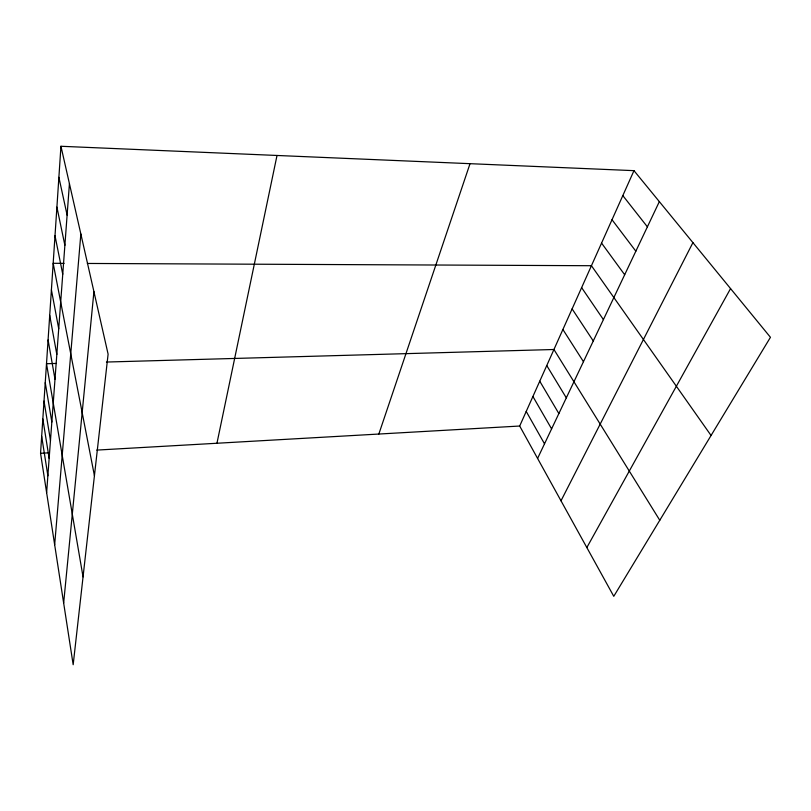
<?xml version="1.0" encoding="UTF-8"?>
<svg xmlns="http://www.w3.org/2000/svg" width="811" height="811" viewBox="0 0 811 811"><rect width="100%" height="100%" fill="white"/><g stroke="black" fill="none" stroke-linecap="round" stroke-linejoin="round"><path stroke-width="1.22" d="M60.947 146.274L108.106 354.154L73.172 664.726L40.55 453.288L60.947 146.274L633.979 170.655L770.45 337.305L613.775 596.318L519.689 426.028L633.979 170.655M46.622 492.682L69.432 183.651M54.661 544.769L80.847 233.994M63.653 603.06L93.924 291.636M216.953 443.252L277.017 155.469M378.849 434.037L470.025 163.68M537.592 458.428L659.343 201.625M560.999 500.792L692.918 242.631M586.84 547.557L730.559 288.594M40.55 453.288L49.38 452.791M96.752 450.095L519.689 426.028M56.364 363.44L46.501 363.723L83.046 576.885M106.434 362.041L553.943 349.5L659.779 520.267M64.13 263.352L53.171 263.301L94.431 475.743M87.345 263.453L591.432 265.714L711.065 435.487M622.818 195.593L647.391 226.837M612.011 219.73L635.844 251.197M601.559 243.087L624.673 274.747M581.629 287.631L603.404 319.605M572.11 308.89L593.277 340.975M562.895 329.499L583.454 361.686M546.756 365.538L566.311 397.856M539.751 381.2L558.86 413.559M532.908 396.498L551.602 428.877M526.217 411.43L544.516 443.83M58.889 177.315L67.11 215.108M56.912 207.109L64.88 245.277M55.006 235.758L62.741 274.23M51.407 289.821L58.727 328.749M49.714 315.357L56.821 354.448M48.082 339.971L54.996 379.193M45.244 382.67L51.843 422.024M44.017 401.08L50.475 440.474M42.831 418.973L49.157 458.377M41.675 436.369L47.879 475.773"/></g></svg>
